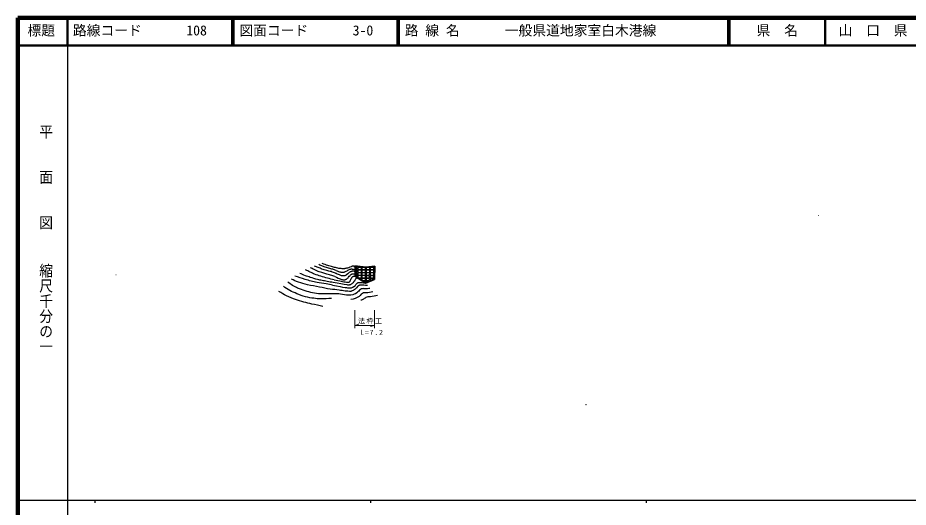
# Model space of a CAD drawing. Units: millimetres on the paper, with parts at other scales. Extents: x 40 to 680, y 20 to 380.
# Drawn here: x 40 to 363.1, y 202.4 to 380 of the extents above; entities that cross this region are included whole.
import ezdxf
from ezdxf.enums import TextEntityAlignment as Align

# ---------------------------------------------------------------- set-up
doc = ezdxf.new("R2010")
doc.units = ezdxf.units.MM
for name, color, linetype, lineweight in [('M-BGD', 7, 'Continuous', 25), ('M-BMK-HTXT', 7, 'Continuous', 13), ('M-STR-HTXT', 7, 'Continuous', 13), ('M-STR-STR3', 7, 'Continuous', 25), ('M-TTL', 2, 'Continuous', 140), ('M-TTL-BAND', 7, 'Continuous', 25), ('M-TTL-LINE', 7, 'Continuous', 50)]:
    doc.layers.add(name, color=color, linetype=linetype, lineweight=lineweight)
doc.layers.add('M-TTL-TXT', color=7, linetype='Continuous')
doc.styles.add('@ＭＳ ゴシック', font='')
doc.styles.add('ＭＳ ゴシック', font='')
doc.styles.get('@ＭＳ ゴシック').set_extended_font_data('@MS Gothic')
doc.styles.get('ＭＳ ゴシック').set_extended_font_data('MS Gothic')

msp = doc.modelspace()

# ---------------------------------------------------------------- linework, layer by layer
at = {"layer": 'M-BGD'}
for points in [[(162.299, 287.962), (162.154, 287.989), (161.952, 288.015), (161.713, 288.033), (161.517, 288.034), (161.326, 288.02), (161.177, 287.997), (161.031, 287.961), (160.995, 287.95), (160.924, 287.926), (160.798, 287.873), (160.635, 287.788), (160.476, 287.688), (160.282, 287.546), (159.793, 287.131), (159.268, 286.705), (159.113, 286.605), (158.956, 286.519), (158.832, 286.466), (158.643, 286.404), (158.515, 286.375), (158.318, 286.348), (158.117, 286.34), (157.912, 286.349), (157.703, 286.375), (157.491, 286.416), (157.276, 286.47), (156.985, 286.561), (156.69, 286.67), (156.392, 286.794), (155.94, 287.001), (155.485, 287.222), (155.409, 287.26), (155.333, 287.298)], [(155.512, 288.32), (155.941, 288.146), (156.431, 287.961), (156.735, 287.86), (157.038, 287.776), (157.278, 287.723), (157.517, 287.685), (157.694, 287.668), (157.929, 287.663), (158.104, 287.672), (158.277, 287.694), (158.392, 287.717), (158.563, 287.762), (158.728, 287.82), (158.945, 287.916), (159.215, 288.058), (159.484, 288.215), (159.807, 288.406), (160.133, 288.585), (160.298, 288.664), (160.52, 288.753), (160.688, 288.805), (160.859, 288.841), (160.975, 288.856), (161.15, 288.861), (161.269, 288.853), (161.389, 288.834), (161.724, 288.744), (162.051, 288.672), (162.138, 288.668), (162.238, 288.679), (162.271, 288.687), (162.303, 288.697)], [(162.308, 289.512), (162.265, 289.528), (162.224, 289.557), (162.135, 289.647), (162.037, 289.749), (161.967, 289.803), (161.893, 289.842), (161.815, 289.867), (161.734, 289.881), (161.629, 289.883), (161.52, 289.871), (161.387, 289.842), (161.229, 289.792), (161.092, 289.741), (160.956, 289.686), (160.451, 289.485), (159.971, 289.307), (159.645, 289.2), (159.325, 289.109), (159.051, 289.045), (158.776, 288.996), (158.684, 288.983), (158.545, 288.966), (158.271, 288.947), (157.993, 288.941), (157.711, 288.948), (157.369, 288.971), (156.965, 289.015), (156.557, 289.073), (156.088, 289.15), (155.617, 289.234)], [(163.347, 285.507), (163.217, 285.506), (163.052, 285.489), (162.937, 285.464), (162.829, 285.425), (162.762, 285.391), (162.669, 285.326), (162.64, 285.301), (162.567, 285.222), (162.501, 285.131), (162.392, 284.948), (162.28, 284.737), (162.134, 284.491), (161.974, 284.251), (161.837, 284.065), (161.654, 283.844), (161.499, 283.679), (161.336, 283.528), (161.209, 283.424), (161.034, 283.3), (160.898, 283.22), (160.711, 283.131), (160.567, 283.079), (160.419, 283.041), (160.319, 283.023), (160.217, 283.013), (160.064, 283.01), (159.895, 283.019), (159.725, 283.039), (159.554, 283.063), (158.448, 283.231), (157.255, 283.426), (155.876, 283.664), (154.504, 283.907)], [(154.765, 284.936), (156.837, 284.498), (158.262, 284.244), (158.86, 284.157), (159.332, 284.098), (159.85, 284.044), (159.883, 284.041), (159.916, 284.039), (160.018, 284.043), (160.113, 284.061), (160.201, 284.094), (160.283, 284.14), (160.36, 284.198), (160.465, 284.305), (160.562, 284.433), (160.651, 284.578), (160.762, 284.79), (160.894, 285.074), (161.027, 285.362), (161.17, 285.637), (161.265, 285.789), (161.368, 285.925), (161.442, 286.006), (161.564, 286.11), (161.608, 286.139), (161.653, 286.165), (161.755, 286.211), (161.863, 286.245), (162.015, 286.277), (162.171, 286.296), (162.224, 286.301), (162.289, 286.306)], [(155.049, 286.117), (155.629, 285.822), (156.203, 285.543), (156.581, 285.374), (156.952, 285.225), (157.226, 285.129), (157.494, 285.049), (157.757, 284.986), (158.013, 284.943), (158.18, 284.927), (158.424, 284.922), (158.583, 284.932), (158.737, 284.955), (158.888, 284.99), (159.034, 285.038), (159.176, 285.1), (159.314, 285.176), (159.381, 285.219), (159.447, 285.267), (159.556, 285.357), (159.698, 285.492), (159.87, 285.679), (160.038, 285.881), (160.306, 286.214), (160.582, 286.533), (160.726, 286.678), (160.876, 286.809), (160.994, 286.894), (161.117, 286.968), (161.201, 287.01), (161.288, 287.045), (161.404, 287.081), (161.549, 287.109), (161.698, 287.125), (161.878, 287.129), (162.116, 287.118), (162.294, 287.1)], [(154.265, 283.012), (155.633, 282.732), (157.002, 282.464), (157.883, 282.303), (158.766, 282.156), (158.963, 282.125), (159.258, 282.081), (159.601, 282.034), (159.97, 281.996), (160.193, 281.984), (160.442, 281.983), (160.467, 281.984), (160.518, 281.986), (160.705, 282.001), (160.93, 282.032), (161.116, 282.07), (161.335, 282.13), (161.513, 282.193), (161.685, 282.268), (161.819, 282.337), (161.978, 282.435), (162.099, 282.523), (162.241, 282.645), (162.268, 282.671), (162.383, 282.797), (162.508, 282.953), (162.711, 283.23), (162.933, 283.511), (163.024, 283.607), (163.14, 283.708), (163.16, 283.723), (163.181, 283.737), (163.285, 283.803), (163.396, 283.856), (163.512, 283.898), (163.676, 283.938), (163.848, 283.963), (164.026, 283.974), (164.257, 283.972), (164.494, 283.957), (164.976, 283.907), (165.451, 283.858), (165.689, 283.845), (165.921, 283.845), (166.074, 283.854)], [(166.921, 282.89), (166.649, 282.883), (166.304, 282.889), (166.235, 282.893), (165.52, 282.964), (164.772, 283.026), (164.581, 283.025), (164.35, 283.008), (164.216, 282.987), (164.043, 282.946), (163.919, 282.902), (163.799, 282.848), (163.677, 282.778), (163.561, 282.695), (163.421, 282.578), (163.285, 282.448), (162.893, 282.015), (162.486, 281.586), (162.458, 281.56), (162.4, 281.508), (162.243, 281.383), (162.079, 281.269), (161.88, 281.15), (161.675, 281.041), (161.373, 280.902), (161.064, 280.773), (161.002, 280.748), (160.909, 280.711)]]:
    msp.add_lwpolyline(points, dxfattribs=at)
for points, knots in [([(155.617, 289.234), (155.152, 289.367), (154.687, 289.499), (154.22, 289.625), (153.646, 289.779), (153.068, 289.922), (152.501, 290.098), (151.827, 290.307), (151.168, 290.564), (150.509, 290.82)], [0, 0, 0, 0, 1, 1, 1, 2, 2, 2, 3, 3, 3, 3]), ([(154.765, 284.936), (153.974, 285.121), (153.184, 285.305), (152.402, 285.516), (151.593, 285.733), (150.792, 285.978), (149.986, 286.213), (149.221, 286.436), (148.451, 286.651), (147.72, 286.96), (147.16, 287.197), (146.624, 287.489), (146.076, 287.757), (145.535, 288.022), (144.984, 288.263), (144.433, 288.504)], [0, 0, 0, 0, 1, 1, 1, 2, 2, 2, 3, 3, 3, 4, 4, 4, 5, 5, 5, 5]), ([(155.049, 286.117), (154.543, 286.3), (154.037, 286.483), (153.523, 286.636), (152.938, 286.81), (152.342, 286.946), (151.754, 287.11), (151.279, 287.242), (150.809, 287.393), (150.335, 287.533), (149.721, 287.711), (149.098, 287.872), (148.517, 288.131), (148.169, 288.286), (147.835, 288.476), (147.496, 288.654), (147.071, 288.875), (146.636, 289.076), (146.201, 289.276)], [0, 0, 0, 0, 1, 1, 1, 2, 2, 2, 3, 3, 3, 4, 4, 4, 5, 5, 5, 6, 6, 6, 6]), ([(155.333, 287.298), (154.794, 287.512), (154.254, 287.727), (153.697, 287.882), (153.172, 288.027), (152.632, 288.12), (152.103, 288.255), (151.518, 288.405), (150.947, 288.608), (150.385, 288.828), (149.934, 289.005), (149.488, 289.193), (149.04, 289.376), (148.585, 289.562), (148.127, 289.743), (147.67, 289.924)], [0, 0, 0, 0, 1, 1, 1, 2, 2, 2, 3, 3, 3, 4, 4, 4, 5, 5, 5, 5]), ([(155.512, 288.32), (155.116, 288.462), (154.72, 288.603), (154.319, 288.728), (153.818, 288.885), (153.309, 289.017), (152.8, 289.152), (152.257, 289.296), (151.714, 289.443), (151.182, 289.625), (150.783, 289.761), (150.391, 289.917), (150.011, 290.098), (149.75, 290.223), (149.494, 290.36), (149.239, 290.496)], [0, 0, 0, 0, 1, 1, 1, 2, 2, 2, 3, 3, 3, 4, 4, 4, 5, 5, 5, 5]), ([(160.909, 280.711), (160.187, 280.73), (159.464, 280.749), (158.75, 280.834), (158.041, 280.919), (157.34, 281.069), (156.633, 281.177), (155.549, 281.342), (154.451, 281.407), (153.365, 281.55), (152.08, 281.731), (150.811, 282.017), (149.536, 282.266), (148.072, 282.554), (146.604, 282.812), (145.146, 283.138), (144.029, 283.388), (142.919, 283.679), (141.846, 284.072), (140.979, 284.39), (140.136, 284.776), (139.294, 285.162)], [0, 0, 0, 0, 1, 1, 1, 2, 2, 2, 3, 3, 3, 4, 4, 4, 5, 5, 5, 6, 6, 6, 7, 7, 7, 7]), ([(154.265, 283.012), (153.47, 283.162), (152.674, 283.312), (151.874, 283.437), (150.785, 283.607), (149.688, 283.731), (148.606, 283.935), (147.14, 284.212), (145.704, 284.637), (144.279, 285.087), (143.038, 285.479), (141.806, 285.89), (140.574, 286.301)], [0, 0, 0, 0, 1, 1, 1, 2, 2, 2, 3, 3, 3, 4, 4, 4, 4]), ([(154.504, 283.907), (153.764, 284.053), (153.024, 284.198), (152.282, 284.335), (151.66, 284.45), (151.036, 284.559), (150.415, 284.678), (149.873, 284.781), (149.332, 284.892), (148.796, 285.02), (147.892, 285.236), (147.001, 285.504), (146.119, 285.798), (145.533, 285.994), (144.952, 286.201), (144.375, 286.421), (143.675, 286.688), (142.982, 286.975), (142.29, 287.262)], [0, 0, 0, 0, 1, 1, 1, 2, 2, 2, 3, 3, 3, 4, 4, 4, 5, 5, 5, 6, 6, 6, 6]), ([(153.854, 278.173), (152.542, 278.051), (151.231, 277.93), (149.923, 277.978), (149.105, 278.009), (148.288, 278.105), (147.472, 278.212), (146.437, 278.347), (145.404, 278.498), (144.398, 278.757), (143.321, 279.043), (142.279, 279.453), (141.246, 279.885), (140.398, 280.24), (139.556, 280.609), (138.756, 281.052), (137.936, 281.506), (137.159, 282.038), (136.382, 282.57)], [0, 0, 0, 0, 1, 1, 1, 2, 2, 2, 3, 3, 3, 4, 4, 4, 5, 5, 5, 6, 6, 6, 6]), ([(167.784, 281.753), (167.186, 281.698), (166.587, 281.643), (165.955, 281.675), (165.525, 281.697), (165.08, 281.76), (164.71, 281.636), (164.194, 281.464), (163.826, 280.929), (163.387, 280.508), (162.867, 280.013), (162.251, 279.672), (161.597, 279.496), (160.644, 279.199), (159.584, 279.306), (158.562, 279.457), (157.607, 279.602), (156.692, 279.783), (155.76, 279.846), (154.678, 279.943), (153.584, 279.857), (152.492, 279.807), (151.622, 279.775), (150.753, 279.762), (149.885, 279.807), (148.904, 279.854), (147.926, 279.987), (146.966, 280.196), (146.073, 280.396), (145.2, 280.672), (144.32, 280.936), (143.386, 281.215), (142.442, 281.481), (141.557, 281.87), (140.269, 282.435), (139.104, 283.261), (137.938, 284.088)], [0, 0, 0, 0, 1, 1, 1, 2, 2, 2, 3, 3, 3, 4, 4, 4, 5, 5, 5, 6, 6, 6, 7, 7, 7, 8, 8, 8, 9, 9, 9, 10, 10, 10, 11, 11, 11, 12, 12, 12, 12]), ([(150.681, 275.289), (149.363, 275.569), (148.045, 275.848), (146.729, 276.14), (144.74, 276.58), (142.752, 277.047), (140.831, 277.721), (139.708, 278.115), (138.608, 278.579), (137.548, 279.119), (136.594, 279.605), (135.672, 280.153), (134.751, 280.7)], [0, 0, 0, 0, 1, 1, 1, 2, 2, 2, 3, 3, 3, 4, 4, 4, 4]), ([(168.796, 280.508), (168.006, 280.365), (167.216, 280.222), (166.383, 280.235), (166.076, 280.24), (165.764, 280.267), (165.488, 280.196), (164.859, 280.036), (164.427, 279.37), (163.893, 278.912), (163.04, 278.181), (161.929, 277.982), (160.819, 277.784)], [0, 0, 0, 0, 1, 1, 1, 2, 2, 2, 3, 3, 3, 4, 4, 4, 4]), ([(170.558, 279.196), (169.713, 279.011), (168.868, 278.826), (167.99, 278.768), (167.541, 278.739), (167.083, 278.743), (166.667, 278.613), (166.227, 278.475), (165.833, 278.187), (165.422, 277.951), (165.117, 277.776), (164.803, 277.63), (164.488, 277.484)], [0, 0, 0, 0, 1, 1, 1, 2, 2, 2, 3, 3, 3, 4, 4, 4, 4])]:
    msp.add_open_spline(points, degree=3, knots=knots, dxfattribs=at)
at = {"layer": 'M-BMK-HTXT'}
for centre, radius in [((330.58, 308.339), 0.0313), ((330.58, 308.339), 0.025), ((330.58, 308.339), 0.0188), ((330.58, 308.339), 0.0125), ((330.58, 308.339), 0.0063), ((75.662, 286.743), 0.0313), ((75.662, 286.743), 0.025), ((75.662, 286.743), 0.0188), ((75.662, 286.743), 0.0125), ((75.662, 286.743), 0.0063), ((246.203, 239.599), 0.0313), ((246.203, 239.599), 0.025), ((246.203, 239.599), 0.0188), ((246.203, 239.599), 0.0125), ((246.203, 239.599), 0.0063)]:
    msp.add_circle(centre, radius, dxfattribs=at)
at = {"layer": 'M-STR-HTXT'}
for p, q in [((162.289, 273.945), (162.289, 267.352)), ((169.482, 267.352), (169.482, 273.945)), ((162.289, 268.352), (163.789, 268.772)), ((162.289, 268.352), (169.482, 268.352)), ((169.482, 268.352), (167.982, 267.932))]:
    msp.add_line(p, q, dxfattribs=at)
at = {"layer": 'M-STR-STR3'}
for p, q in [((162.311, 290.013), (162.289, 286.283)), ((162.311, 290.013), (166.308, 289.524)), ((162.502, 288.446), (162.497, 287.646)), ((162.497, 287.646), (163.197, 287.642)), ((162.508, 289.446), (162.503, 288.646)), ((162.503, 288.646), (163.203, 288.642)), ((166.207, 289.335), (165.437, 289.429)), ((166.203, 288.625), (166.207, 289.335)), ((166.308, 289.524), (166.274, 283.704)), ((166.308, 289.524), (169.51, 289.831)), ((167.299, 289.418), (166.407, 289.333)), ((169.51, 289.831), (169.482, 285.061)), ((162.289, 286.283), (166.274, 283.704)), ((162.496, 287.446), (162.491, 286.646)), ((162.491, 286.646), (163.191, 286.642)), ((163.386, 285.811), (163.652, 285.639)), ((163.652, 285.639), (164.685, 285.633)), ((164.682, 284.973), (163.964, 285.437)), ((164.881, 284.844), (165.211, 284.63)), ((165.211, 284.63), (166.18, 284.625)), ((166.176, 284.006), (165.523, 284.428)), ((166.274, 283.704), (169.482, 285.061)), ((167.446, 284.417), (166.376, 283.964)), ((169.183, 285.152), (167.913, 284.615))]:
    msp.add_line(p, q, dxfattribs=at)
for points in [[(162.311, 290.013), (162.289, 286.283), (166.274, 283.704), (169.482, 285.061), (169.51, 289.831), (166.308, 289.524)], [(164.697, 287.633), (164.702, 288.433), (163.402, 288.441), (163.397, 287.641)], [(164.703, 288.633), (164.707, 289.433), (163.407, 289.441), (163.403, 288.641)], [(166.197, 287.625), (166.202, 288.425), (164.902, 288.432), (164.897, 287.632)], [(167.697, 287.616), (167.702, 288.416), (166.402, 288.423), (166.397, 287.623)], [(169.197, 287.607), (169.202, 288.407), (167.902, 288.415), (167.897, 287.615)], [(169.203, 288.607), (169.207, 289.407), (167.907, 289.415), (167.903, 288.615)], [(164.691, 286.633), (164.696, 287.433), (163.396, 287.441), (163.391, 286.641)], [(166.185, 285.625), (166.19, 286.425), (164.89, 286.432), (164.885, 285.632)], [(166.191, 286.625), (166.196, 287.425), (164.896, 287.432), (164.891, 286.632)], [(167.679, 284.616), (167.684, 285.416), (166.384, 285.423), (166.38, 284.623)], [(167.685, 285.616), (167.69, 286.416), (166.39, 286.423), (166.385, 285.623)], [(167.691, 286.616), (167.696, 287.416), (166.396, 287.423), (166.391, 286.623)], [(169.185, 285.607), (169.19, 286.407), (167.89, 286.415), (167.885, 285.615)], [(169.191, 286.607), (169.196, 287.407), (167.896, 287.415), (167.891, 286.615)]]:
    msp.add_lwpolyline(points, close=True, dxfattribs=at)
for points in [[(163.197, 287.642), (163.202, 288.442), (162.502, 288.446)], [(163.203, 288.642), (163.207, 289.442), (162.508, 289.446)], [(165.437, 289.429), (164.907, 289.432), (164.903, 288.632), (166.203, 288.625)], [(166.407, 289.333), (166.403, 288.623), (167.703, 288.616)], [(167.703, 288.616), (167.707, 289.416), (167.299, 289.418)], [(163.187, 285.94), (163.19, 286.442), (162.49, 286.446)], [(163.187, 285.94), (162.49, 286.392), (162.49, 286.446)], [(163.191, 286.642), (163.196, 287.442), (162.496, 287.446)], [(164.685, 285.633), (164.69, 286.433), (163.39, 286.441), (163.386, 285.811)], [(164.682, 284.973), (164.684, 285.433), (163.964, 285.437)], [(166.18, 284.625), (166.184, 285.425), (164.884, 285.432), (164.881, 284.844)], [(166.176, 284.006), (166.178, 284.425), (165.523, 284.428)], [(167.446, 284.417), (166.378, 284.423), (166.376, 283.964)], [(169.183, 285.152), (169.184, 285.407), (167.884, 285.415), (167.879, 284.615), (167.913, 284.615)]]:
    msp.add_lwpolyline(points, dxfattribs=at)
at = {"layer": 'M-TTL'}
for p, q in [((40, 380), (40, 20)), ((680, 380), (40, 380))]:
    msp.add_line(p, q, dxfattribs=at)
at = {"layer": 'M-TTL-BAND'}
for p, q in [((58, 370), (58, 20)), ((40, 205), (579, 205)), ((68, 205), (68, 204)), ((168, 205), (168, 204)), ((268, 205), (268, 204))]:
    msp.add_line(p, q, dxfattribs=at)
at = {"layer": 'M-TTL-LINE'}
for p, q in [((58, 380), (58, 370)), ((117.75, 380), (117.75, 370)), ((118.25, 380), (118.25, 370)), ((177.75, 380), (177.75, 370)), ((178.25, 380), (178.25, 370)), ((297.75, 380), (297.75, 370)), ((298.25, 380), (298.25, 370)), ((333, 380), (333, 370)), ((40, 370), (680, 370))]:
    msp.add_line(p, q, dxfattribs=at)

# ---------------------------------------------------------------- texts
at = {"layer": 'M-STR-HTXT', "char_height": 1.833, "attachment_point": 7, "style": 'ＭＳ ゴシック'}
for s, insert in [('\\T1.2;法枠工', (163.436, 268.852)), ('\\T1.2;L=7.2', (164.224, 264.93))]:
    msp.add_mtext(s, dxfattribs=dict(at, insert=insert))
at = {"layer": 'M-TTL-BAND', "style": '@ＭＳ ゴシック', "width": 1.1}
for s, p in [('平\u3000\u3000面\u3000\u3000図', (47.277, 341.475)), ('縮尺千分の一', (47.277, 291.03))]:
    msp.add_text(s, height=3.666, rotation=270, dxfattribs=at).set_placement(p, align=Align.BOTTOM_LEFT)
at = {"layer": 'M-TTL-TXT', "style": 'ＭＳ ゴシック'}
for s, p in [('標題', (43.5, 372.5)), ('路線コード', (60, 372.5)), ('108', (101.142, 372.5)), ('図面コード', (120.38, 372.5)), ('3-0', (161.521, 372.5)), ('路 線 名', (180.38, 372.5)), ('一般県道地家室白木港線', (216.734, 372.5)), ('県\u3000名', (308.125, 372.5)), ('山\u3000口\u3000県', (337.875, 372.5))]:
    msp.add_text(s, height=3.666, dxfattribs=at).set_placement(p, align=Align.BOTTOM_LEFT)

doc.saveas('drawing.dxf')
